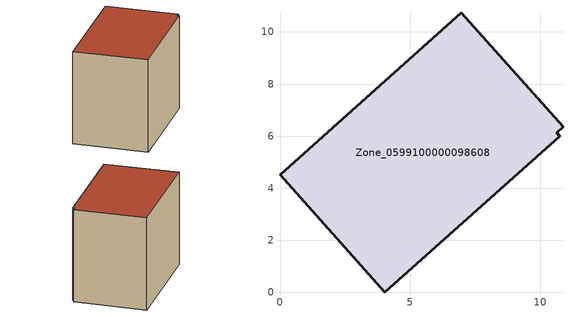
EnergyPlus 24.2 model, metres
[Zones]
Zone_0599100000098608
 floor ground (C_G): 10.87,6.35 10.63,6.13 10.74,6 4.02,0 0,4.52 6.97,10.74 z0
 wall outside (C_F): 10.87,6.35 6.97,10.74 0,4.52 4.02,0 10.74,6 10.63,6.13 10.87,6.35 z0:7.72
 roof outside (C_R): 10.63,6.13 10.87,6.35 6.97,10.74 0,4.52 4.02,0 10.74,6 z7.72
[BUILDING]
Pand.0599100000098608: North Axis=0; Terrain=City; Loads Convergence Tolerance Value=0.04; Temperature Convergence Tolerance Value=0.4; Solar Distribution=FullExterior; Maximum Number of Warmup Days=25; Minimum Number of Warmup Days=1
[Site:Location]
Rotterdam.The.Hague.AP_ZH_NLD Design_Conditions: Latitude=51.96; Longitude=4.45; Time Zone=1; Elevation=-4.5
[SITE:GROUNDTEMPERATURE:BUILDINGSURFACE]
18, 18, 18, 18, 18, 18, 18, 18, 18, 18, 18, 18
[MATERIAL] Thermal Absorptance=0.9; Solar Absorptance=0.7; Visible Absorptance=0.7
Name | Roughness | Thickness | Conductivity | Density | Specific Heat
G.TC.1965-1974 | MediumSmooth | 0.15 | 0.882353 | 540 | 1210
F.TC.1965-1974 | Rough | 0.3 | 0.697674 | 1920 | 840
R.TC.1965-1974 | MediumRough | 0.2 | 0.232558 | 1500 | 1000
[CONSTRUCTION]
C_G: G.TC.1965-1974
C_F: F.TC.1965-1974
C_R: R.TC.1965-1974
[ZONE]
Zone_0599100000098608: Type=1; Multiplier=1; Ceiling Height=Autocalculate; Volume=Autocalculate; Floor Area=autocalculate; Part of Total Floor Area=Yes
[ZONEINFILTRATION:DESIGNFLOWRATE]
Infil_Zone_0599100000098608: Zone or ZoneList or Space or SpaceList=Zone_0599100000098608; Schedule=AlwaysOn; Design Flow Rate Calculation Method=Flow/Area; Flow Rate per Floor Area=0.003; Constant Term Coefficient=1; Temperature Term Coefficient=0; Velocity Term Coefficient=0; Velocity Squared Term Coefficient=0
[HVACTEMPLATE:ZONE:IDEALLOADSAIRSYSTEM]
Zone_0599100000098608: Maximum Heating Supply Air Temperature=50; Minimum Cooling Supply Air Temperature=13; Maximum Heating Supply Air Humidity Ratio=0.0156; Minimum Cooling Supply Air Humidity Ratio=0.0077; Heating Limit=NoLimit; Cooling Limit=NoLimit; Dehumidification Control Type=ConstantSensibleHeatRatio; Cooling Sensible Heat Ratio=0.7; Dehumidification Setpoint=60; Humidification Control Type=None; Humidification Setpoint=30; Outdoor Air Method=None; Outdoor Air Flow Rate per Person=0.00944; Outdoor Air Flow Rate per Zone Floor Area=0; Outdoor Air Flow Rate per Zone=0; Demand Controlled Ventilation Type=None; Outdoor Air Economizer Type=NoEconomizer; Heat Recovery Type=None; Sensible Heat Recovery Effectiveness=0.7; Latent Heat Recovery Effectiveness=0.65
[ZONECONTROL:THERMOSTAT]
ThermostatControl_Zone_0599100000098608: Zone or ZoneList=Zone_0599100000098608; Control Type Schedule=DualSetpointControlType; Control 1=Thermostat_Zone_0599100000098608; Temperature Difference Between Cutout And Setpoint=0
[THERMOSTATSETPOINT:DUALSETPOINT]
Thermostat_Zone_0599100000098608: Heating Setpoint Temperature Schedule=HeatingSetpoint_Zone_0599100000098608; Cooling Setpoint Temperature Schedule=CoolingSetpoint_Zone_0599100000098608
[SCHEDULE:COMPACT]
HeatingSetpoint_Zone_0599100000098608: Through: 12/31, For: AllDays, Until: 24:00, 21
CoolingSetpoint_Zone_0599100000098608: Through: 12/31, For: AllDays, Until: 24:00, 24
DualSetpointControlType: Through: 12/31, For: AllDays, Until: 24:00, 4
AlwaysOn: Through: 12/31, For: AllDays, Until: 24:00, 1
